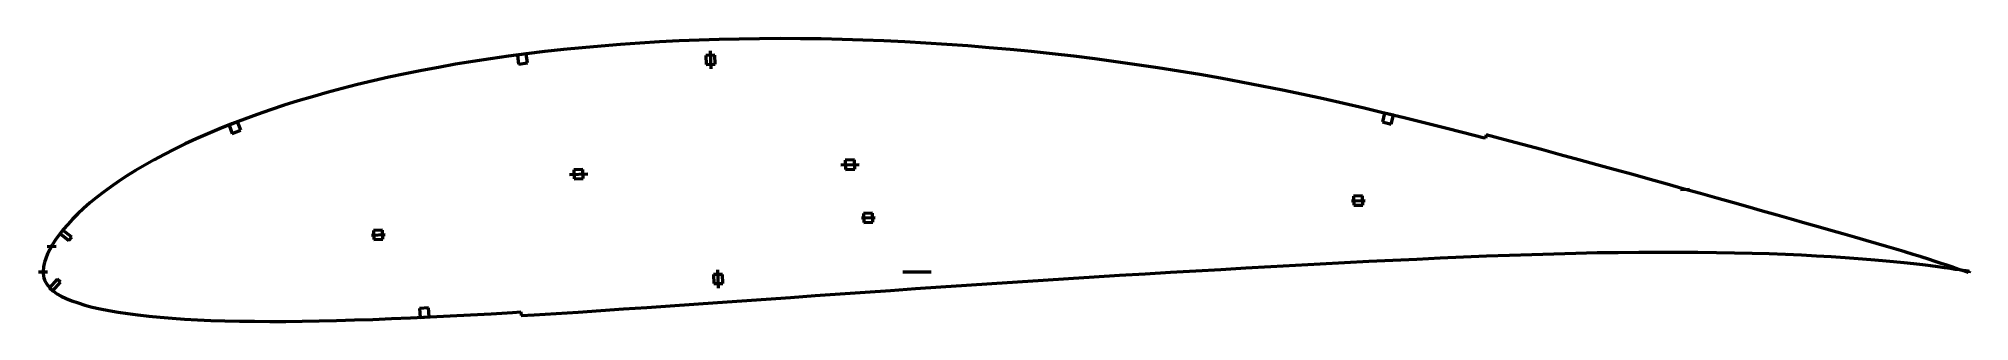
# Model space of a CAD drawing. Header units: metres. Extents: x -299 to 556, y -22 to 103.
import ezdxf

# ---------------------------------------------------------------- set-up
doc = ezdxf.new("R2010")
doc.units = ezdxf.units.M
for name, color, linetype, lineweight in [('FoilLayer', 1, 'Continuous', 50), ('StringerLayer', 1, 'Continuous', 50), ('SubLayer', 1, 'Continuous', 50)]:
    doc.layers.add(name, color=color, linetype=linetype, lineweight=lineweight)

msp = doc.modelspace()

# ---------------------------------------------------------------- linework, layer by layer
at = {"layer": 'FoilLayer'}
for p, q in [((-6.78, 102.7), (-15.57, 102.34)), ((2.11, 102.98), (-6.78, 102.7)), ((11.05, 103.18), (2.11, 102.98)), ((20.06, 103.31), (11.05, 103.18)), ((29.13, 103.36), (20.06, 103.31)), ((38.22, 103.33), (29.13, 103.36)), ((47.37, 103.21), (38.22, 103.33)), ((56.55, 103.01), (47.37, 103.21)), ((65.78, 102.72), (56.55, 103.01)), ((75.05, 102.37), (65.78, 102.72)), ((-99.09, 94.42), (-106.89, 93.23)), ((-91.16, 95.54), (-99.09, 94.42)), ((-83.14, 96.6), (-91.16, 95.54)), ((-75.01, 97.59), (-83.14, 96.6)), ((-66.79, 98.51), (-75.01, 97.59)), ((-58.48, 99.34), (-66.79, 98.51)), ((-50.08, 100.08), (-58.48, 99.34)), ((-41.58, 100.75), (-50.08, 100.08)), ((-32.97, 101.36), (-41.58, 100.75)), ((-24.31, 101.89), (-32.97, 101.36)), ((-15.57, 102.34), (-24.31, 101.89)), ((84.35, 101.93), (75.05, 102.37)), ((93.66, 101.41), (84.35, 101.93)), ((102.99, 100.8), (93.66, 101.41)), ((112.34, 100.11), (102.99, 100.8)), ((121.71, 99.35), (112.34, 100.11)), ((131.08, 98.51), (121.71, 99.35)), ((140.45, 97.59), (131.08, 98.51)), ((149.81, 96.6), (140.45, 97.59)), ((159.16, 95.52), (149.81, 96.6)), ((168.51, 94.36), (159.16, 95.52)), ((177.84, 93.12), (168.51, 94.36)), ((-144.09, 86.22), (-151.14, 84.63)), ((-136.89, 87.75), (-144.09, 86.22)), ((-129.57, 89.23), (-136.89, 87.75)), ((-122.12, 90.63), (-129.57, 89.23)), ((-114.56, 91.97), (-122.12, 90.63)), ((-106.89, 93.23), (-114.56, 91.97)), ((187.16, 91.81), (177.84, 93.12)), ((196.46, 90.42), (187.16, 91.81)), ((205.73, 88.95), (196.46, 90.42)), ((214.97, 87.4), (205.73, 88.95)), ((224.18, 85.78), (214.97, 87.4)), ((233.38, 84.08), (224.18, 85.78)), ((-177.94, 77.63), (-184.28, 75.75)), ((-171.44, 79.48), (-177.94, 77.63)), ((-164.81, 81.27), (-171.44, 79.48)), ((-158.04, 82.99), (-164.81, 81.27)), ((-151.14, 84.63), (-158.04, 82.99)), ((242.53, 82.32), (233.38, 84.08)), ((251.65, 80.49), (242.53, 82.32)), ((260.73, 78.6), (251.65, 80.49)), ((269.75, 76.63), (260.73, 78.6)), ((-202.4, 69.78), (-208.12, 67.69)), ((-196.51, 71.82), (-202.4, 69.78)), ((-190.48, 73.81), (-196.51, 71.82)), ((-184.28, 75.75), (-190.48, 73.81)), ((278.75, 74.6), (269.75, 76.63)), ((287.73, 72.52), (278.75, 74.6)), ((296.68, 70.39), (287.73, 72.52)), ((305.58, 68.25), (296.68, 70.39)), ((-224.36, 61.19), (-229.43, 58.95)), ((-219.12, 63.39), (-224.36, 61.19)), ((-213.71, 65.55), (-219.12, 63.39)), ((-208.12, 67.69), (-213.71, 65.55)), ((314.43, 66.09), (305.58, 68.25)), ((323.19, 63.91), (314.43, 66.09)), ((331.89, 61.69), (323.19, 63.91)), ((340.52, 59.46), (331.89, 61.69)), ((341.89, 60.71), (341.49, 59.21)), ((349.47, 58.72), (341.89, 60.71)), ((-243.65, 52.04), (-248.04, 49.7)), ((-239.07, 54.38), (-243.65, 52.04)), ((-234.33, 56.68), (-239.07, 54.38)), ((-229.43, 58.95), (-234.33, 56.68)), ((341.49, 59.21), (340.52, 59.46)), ((357.94, 56.47), (349.47, 58.72)), ((366.32, 54.22), (357.94, 56.47)), ((374.61, 51.95), (366.32, 54.22)), ((382.81, 49.7), (374.61, 51.95)), ((-256.27, 44.98), (-260.11, 42.59)), ((-252.25, 47.34), (-256.27, 44.98)), ((-248.04, 49.7), (-252.25, 47.34)), ((390.91, 47.48), (382.81, 49.7)), ((398.89, 45.28), (390.91, 47.48)), ((406.74, 43.11), (398.89, 45.28)), ((414.45, 40.96), (406.74, 43.11)), ((-270.56, 35.34), (-273.67, 32.94)), ((-267.26, 37.75), (-270.56, 35.34)), ((-263.76, 40.18), (-267.26, 37.75)), ((-260.11, 42.59), (-263.76, 40.18)), ((422.03, 38.83), (414.45, 40.96)), ((429.48, 36.74), (422.03, 38.83)), ((436.78, 34.7), (429.48, 36.74)), ((443.91, 32.7), (436.78, 34.7)), ((-281.84, 25.77), (-284.19, 23.41)), ((-279.31, 28.16), (-281.84, 25.77)), ((-276.59, 30.55), (-279.31, 28.16)), ((-273.67, 32.94), (-276.59, 30.55)), ((450.87, 30.73), (443.91, 32.7)), ((457.66, 28.82), (450.87, 30.73)), ((464.28, 26.94), (457.66, 28.82)), ((470.71, 25.13), (464.28, 26.94)), ((-288.34, 18.76), (-290.13, 16.48)), ((-286.36, 21.06), (-288.34, 18.76)), ((-284.19, 23.41), (-286.36, 21.06)), ((476.95, 23.37), (470.71, 25.13)), ((482.98, 21.67), (476.95, 23.37)), ((488.8, 20.01), (482.98, 21.67)), ((494.42, 18.42), (488.8, 20.01)), ((499.81, 16.88), (494.42, 18.42)), ((-294.29, 10.01), (-295.26, 8.04)), ((-293.09, 12.13), (-294.29, 10.01)), ((-291.71, 14.28), (-293.09, 12.13)), ((-290.13, 16.48), (-291.71, 14.28)), ((391, 8.55), (400.31, 8.68)), ((400.31, 8.68), (409.41, 8.76)), ((409.41, 8.76), (418.32, 8.82)), ((418.32, 8.82), (427.05, 8.83)), ((427.05, 8.83), (435.56, 8.77)), ((435.56, 8.77), (443.83, 8.66)), ((443.83, 8.66), (451.84, 8.51)), ((504.98, 15.41), (499.81, 16.88)), ((509.91, 13.99), (504.98, 15.41)), ((514.6, 12.62), (509.91, 13.99)), ((519.05, 11.31), (514.6, 12.62)), ((523.27, 10.05), (519.05, 11.31)), ((527.24, 8.85), (523.27, 10.05)), ((530.98, 7.7), (527.24, 8.85)), ((-297.25, 0.26), (-297.26, -0.23)), ((-297.05, 2.31), (-297.25, 0.26)), ((-296.64, 4.33), (-297.05, 2.31)), ((-296.08, 5.92), (-296.64, 4.33)), ((-295.26, 8.04), (-296.08, 5.92)), ((202.01, -0.17), (213.18, 0.48)), ((213.18, 0.48), (224.32, 1.14)), ((224.32, 1.14), (235.43, 1.78)), ((235.43, 1.78), (246.49, 2.39)), ((246.49, 2.39), (257.45, 2.97)), ((257.45, 2.97), (268.33, 3.55)), ((268.33, 3.55), (279.13, 4.14)), ((279.13, 4.14), (289.88, 4.7)), ((289.88, 4.7), (300.53, 5.21)), ((300.53, 5.21), (311.06, 5.7)), ((311.06, 5.7), (321.48, 6.19)), ((321.48, 6.19), (331.8, 6.66)), ((331.8, 6.66), (342.02, 7.08)), ((342.02, 7.08), (352.11, 7.45)), ((352.11, 7.45), (362.06, 7.78)), ((362.06, 7.78), (371.84, 8.09)), ((371.84, 8.09), (381.5, 8.35)), ((381.5, 8.35), (391, 8.55)), ((451.84, 8.51), (459.62, 8.33)), ((459.62, 8.33), (467.17, 8.11)), ((467.17, 8.11), (474.45, 7.84)), ((474.45, 7.84), (481.44, 7.52)), ((481.44, 7.52), (488.16, 7.2)), ((488.16, 7.2), (494.61, 6.84)), ((494.61, 6.84), (500.78, 6.44)), ((500.78, 6.44), (506.63, 6)), ((506.63, 6), (512.17, 5.54)), ((512.17, 5.54), (517.38, 5.09)), ((517.38, 5.09), (522.29, 4.64)), ((522.29, 4.64), (526.87, 4.18)), ((526.87, 4.18), (531.14, 3.7)), ((534.46, 6.62), (530.98, 7.7)), ((531.14, 3.7), (535.06, 3.24)), ((537.68, 5.61), (534.46, 6.62)), ((535.06, 3.24), (538.64, 2.79)), ((540.66, 4.65), (537.68, 5.61)), ((538.64, 2.79), (541.88, 2.36)), ((543.38, 3.77), (540.66, 4.65)), ((541.88, 2.36), (544.77, 1.97)), ((545.83, 2.95), (543.38, 3.77)), ((544.77, 1.97), (547.34, 1.61)), ((548.04, 2.22), (545.83, 2.95)), ((547.34, 1.61), (549.56, 1.29)), ((549.97, 1.57), (548.04, 2.22)), ((549.56, 1.29), (551.45, 1.02)), ((551.64, 0.99), (549.97, 1.57)), ((551.45, 1.02), (553, 0.79)), ((553.02, 0.52), (551.64, 0.99)), ((553, 0.79), (554.22, 0.6)), ((554.12, 0.13), (553.02, 0.52)), ((554.93, -0.15), (554.12, 0.13)), ((554.22, 0.6), (555.09, 0.46)), ((555.09, 0.46), (555.64, 0.38)), ((555.83, 0.35), (555.6, -0.38)), ((555.64, 0.38), (555.83, 0.35)), ((-297.26, -0.23), (-297.07, -2.1)), ((-297.07, -2.1), (-296.66, -3.44)), ((-296.66, -3.44), (-296.05, -4.73)), ((-296.05, -4.73), (-295.16, -6.02)), ((-295.16, -6.02), (-294.06, -7.28)), ((-294.06, -7.28), (-292.71, -8.49)), ((-292.71, -8.49), (-291.12, -9.64)), ((66.81, -8.92), (77.97, -8.15)), ((77.97, -8.15), (89.16, -7.4)), ((89.16, -7.4), (100.38, -6.64)), ((100.38, -6.64), (111.62, -5.87)), ((111.62, -5.87), (122.92, -5.1)), ((122.92, -5.1), (134.25, -4.36)), ((134.25, -4.36), (145.57, -3.65)), ((145.57, -3.65), (156.88, -2.94)), ((156.88, -2.94), (168.17, -2.21)), ((168.17, -2.21), (179.48, -1.5)), ((179.48, -1.5), (190.76, -0.82)), ((190.76, -0.82), (202.01, -0.17)), ((555.43, -0.32), (554.93, -0.15)), ((555.6, -0.38), (555.43, -0.32)), ((-291.12, -9.64), (-289.26, -10.72)), ((-289.26, -10.72), (-287.05, -11.75)), ((-287.05, -11.75), (-284.53, -12.76)), ((-284.53, -12.76), (-281.73, -13.74)), ((-281.73, -13.74), (-278.73, -14.68)), ((-278.73, -14.68), (-275.47, -15.55)), ((-275.47, -15.55), (-271.94, -16.34)), ((-271.94, -16.34), (-268.13, -17.09)), ((-268.13, -17.09), (-264.06, -17.8)), ((-60.27, -17.75), (-50.31, -17.07)), ((-50.31, -17.07), (-40.21, -16.38)), ((-40.21, -16.38), (-29.96, -15.69)), ((-29.96, -15.69), (-19.59, -15)), ((-19.59, -15), (-9.14, -14.27)), ((-9.14, -14.27), (1.43, -13.52)), ((1.43, -13.52), (12.12, -12.76)), ((12.12, -12.76), (22.91, -12)), ((22.91, -12), (33.79, -11.26)), ((33.79, -11.26), (44.71, -10.5)), ((44.71, -10.5), (55.72, -9.71)), ((55.72, -9.71), (66.81, -8.92)), ((-264.06, -17.8), (-259.77, -18.47)), ((-259.77, -18.47), (-255.25, -19.06)), ((-255.25, -19.06), (-250.48, -19.58)), ((-250.48, -19.58), (-245.43, -20.04)), ((-245.43, -20.04), (-240.13, -20.47)), ((-240.13, -20.47), (-234.61, -20.86)), ((-234.61, -20.86), (-228.9, -21.19)), ((-228.9, -21.19), (-222.96, -21.44)), ((-222.96, -21.44), (-216.77, -21.62)), ((-216.77, -21.62), (-210.33, -21.76)), ((-210.33, -21.76), (-203.69, -21.86)), ((-203.69, -21.86), (-196.84, -21.91)), ((-196.84, -21.91), (-189.8, -21.88)), ((-189.8, -21.88), (-182.52, -21.79)), ((-182.52, -21.79), (-175, -21.65)), ((-175, -21.65), (-167.27, -21.49)), ((-167.27, -21.49), (-159.38, -21.28)), ((-159.38, -21.28), (-151.29, -21.01)), ((-151.29, -21.01), (-143.01, -20.69)), ((-143.01, -20.69), (-134.5, -20.31)), ((-134.5, -20.31), (-125.8, -19.93)), ((-125.8, -19.93), (-116.95, -19.51)), ((-116.95, -19.51), (-107.95, -19.05)), ((-107.95, -19.05), (-98.76, -18.52)), ((-98.76, -18.52), (-89.39, -17.96)), ((-89.39, -17.96), (-85.62, -17.74)), ((-85.62, -17.74), (-85.53, -19.28)), ((-85.53, -19.28), (-79.75, -18.94)), ((-79.75, -18.94), (-70.07, -18.36)), ((-70.07, -18.36), (-60.27, -17.75))]:
    msp.add_line(p, q, dxfattribs=at)
at = {"layer": 'StringerLayer'}
for p, q in [((-83.26, 96.59), (-87.22, 96.06)), ((-87.22, 96.06), (-86.7, 92.1)), ((-82.73, 92.62), (-83.26, 96.59)), ((-86.7, 92.1), (-82.73, 92.62)), ((296.84, 70.35), (295.91, 66.46)), ((300.73, 69.42), (296.84, 70.35)), ((299.79, 65.53), (300.73, 69.42)), ((-211.17, 66.52), (-214.9, 65.09)), ((-214.9, 65.09), (-213.47, 61.36)), ((-213.47, 61.36), (-209.74, 62.79)), ((-209.74, 62.79), (-211.17, 66.52)), ((295.91, 66.46), (299.79, 65.53)), ((-288.51, 18.54), (-289.74, 16.97)), ((-284.58, 15.45), (-288.51, 18.54)), ((-289.74, 16.97), (-285.81, 13.88)), ((-285.81, 13.88), (-284.58, 15.45)), ((-291.08, -3.24), (-294.4, -6.98)), ((-294.4, -6.98), (-292.9, -8.3)), ((-292.9, -8.3), (-289.58, -4.56)), ((-289.58, -4.56), (-291.08, -3.24)), ((-126.52, -15.95), (-130.51, -16.13)), ((-130.51, -16.13), (-130.34, -20.13)), ((-126.34, -19.95), (-126.52, -15.95)), ((-130.34, -20.13), (-126.34, -19.95))]:
    msp.add_line(p, q, dxfattribs=at)
at = {"layer": 'SubLayer'}
for p, q in [((0.23, 96.03), (-3.76, 95.89)), ((-3.76, 95.89), (-3.62, 91.9)), ((-1.83, 97.96), (-1.56, 89.97)), ((0.37, 92.04), (0.23, 96.03)), ((-3.62, 91.9), (0.37, 92.04)), ((-64.09, 43.18), (-56.09, 43.46)), ((-58.16, 45.39), (-62.16, 45.25)), ((-62.16, 45.25), (-62.02, 41.25)), ((-58.02, 41.39), (-58.16, 45.39)), ((56.09, 47.38), (64.09, 47.66)), ((62.02, 49.59), (58.02, 49.45)), ((58.02, 49.45), (58.16, 45.45)), ((58.16, 45.45), (62.16, 45.59)), ((62.16, 45.59), (62.02, 49.59)), ((-62.02, 41.25), (-58.02, 41.39)), ((427.87, 36.56), (431.87, 36.7)), ((70.1, 26.07), (66.11, 25.93)), ((66.11, 25.93), (66.25, 21.93)), ((70.24, 22.07), (70.1, 26.07)), ((282.19, 31.48), (288.19, 31.69)), ((287.12, 33.65), (283.12, 33.51)), ((283.12, 33.51), (283.26, 29.51)), ((283.26, 29.51), (287.26, 29.65)), ((287.26, 29.65), (287.12, 33.65)), ((-146.91, 18.49), (-150.91, 18.35)), ((-150.91, 18.35), (-150.77, 14.36)), ((-146.77, 14.5), (-146.91, 18.49)), ((65.18, 23.9), (71.17, 24.11)), ((66.25, 21.93), (70.24, 22.07)), ((478.92, 22.3), (479.2, 23.25)), ((-295.52, 11.3), (-291.52, 11.44)), ((-151.84, 16.32), (-145.84, 16.53)), ((-150.77, 14.36), (-146.77, 14.5)), ((517.37, 11.28), (517.67, 12.24)), ((-299.25, 0), (-295.25, 0)), ((1.83, -7.12), (1.56, 0.87)), ((83.5, 0), (96.05, 0)), ((476.08, 7.26), (476.18, 8.26)), ((516.02, 4.71), (516.15, 5.7)), ((535.92, 2.63), (536.07, 3.62)), ((536.5, 5.46), (536.8, 6.41)), ((3.62, -1.06), (-0.37, -1.2)), ((-0.37, -1.2), (-0.23, -5.19)), ((-0.23, -5.19), (3.76, -5.05)), ((3.76, -5.05), (3.62, -1.06))]:
    msp.add_line(p, q, dxfattribs=at)

doc.saveas('drawing.dxf')
